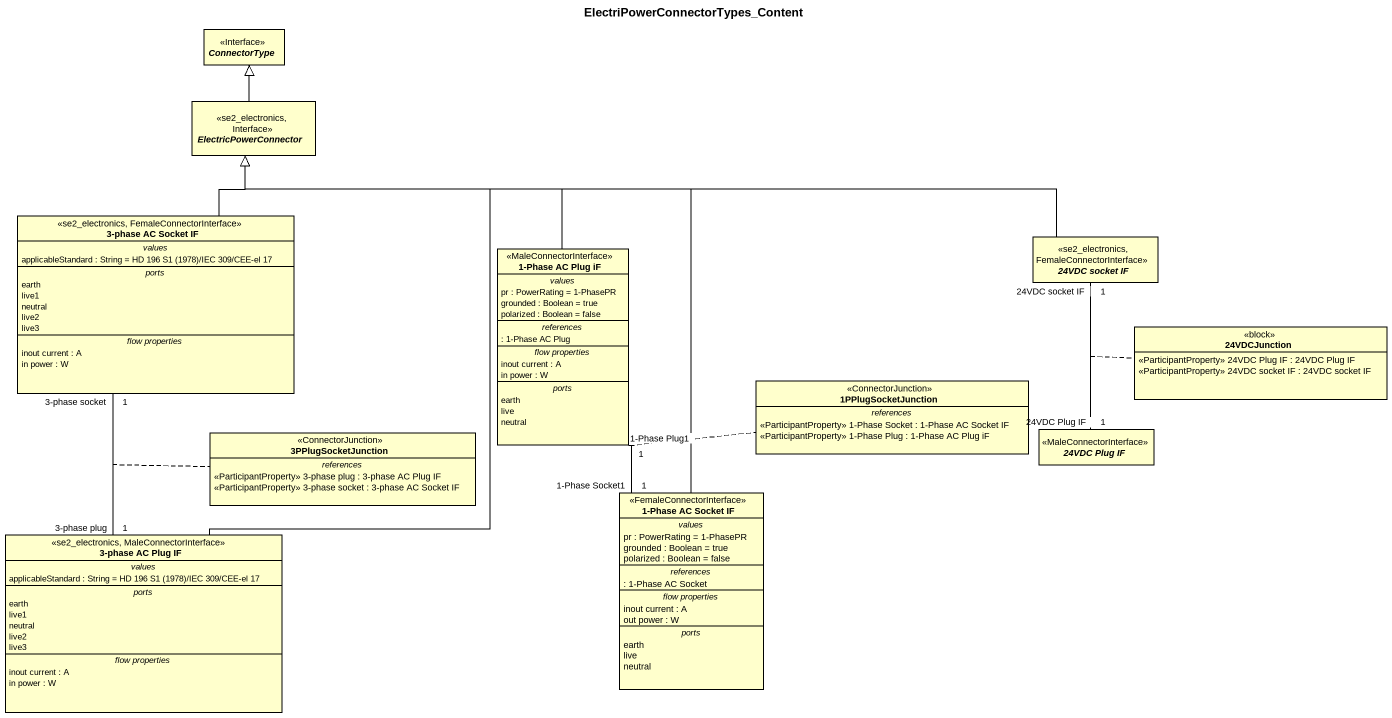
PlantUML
@startuml
title ElectriPowerConnectorTypes_Content
hide circle
hide empty members
abstract class ConnectorType <<Interface>>
abstract class ElectricPowerConnector <<se2_electronics, Interface>>
class "3-phase AC Socket IF" as c3_phase_AC_Socket_IF <<se2_electronics, FemaleConnectorInterface>> {
  -- values --
  {field} applicableStandard : String = HD 196 S1 (1978)/IEC 309/CEE-el 17
  -- ports --
  earth
  live1
  neutral
  live2
  live3
  -- flow properties --
  inout current : A
  in power : W
}
abstract class "24VDC socket IF" as c24VDC_socket_IF <<se2_electronics, FemaleConnectorInterface>>
class "1-Phase AC Plug iF" as c1_Phase_AC_Plug_iF <<MaleConnectorInterface>> {
  -- values --
  pr : PowerRating = 1-PhasePR
  grounded : Boolean = true
  polarized : Boolean = false
  -- references --
  : 1-Phase AC Plug
  -- flow properties --
  inout current : A
  in power : W
  -- ports --
  earth
  live
  neutral
}
class "24VDCJunction" as c24VDCJunction <<block>> {
  <<ParticipantProperty>> 24VDC Plug IF : 24VDC Plug IF
  <<ParticipantProperty>> 24VDC socket IF : 24VDC socket IF
}
class "1PPlugSocketJunction" as c1PPlugSocketJunction <<ConnectorJunction>> {
  -- references --
  <<ParticipantProperty>> 1-Phase Socket : 1-Phase AC Socket IF
  <<ParticipantProperty>> 1-Phase Plug : 1-Phase AC Plug iF
}
class "3PPlugSocketJunction" as c3PPlugSocketJunction <<ConnectorJunction>> {
  -- references --
  <<ParticipantProperty>> 3-phase plug : 3-phase AC Plug IF
  <<ParticipantProperty>> 3-phase socket : 3-phase AC Socket IF
}
abstract class "24VDC Plug IF" as c24VDC_Plug_IF <<MaleConnectorInterface>>
class "1-Phase AC Socket IF" as c1_Phase_AC_Socket_IF <<FemaleConnectorInterface>> {
  -- values --
  pr : PowerRating = 1-PhasePR
  grounded : Boolean = true
  polarized : Boolean = false
  -- references --
  : 1-Phase AC Socket
  -- flow properties --
  inout current : A
  out power : W
  -- ports --
  earth
  live
  neutral
}
class "3-phase AC Plug IF" as c3_phase_AC_Plug_IF <<se2_electronics, MaleConnectorInterface>> {
  -- values --
  {field} applicableStandard : String = HD 196 S1 (1978)/IEC 309/CEE-el 17
  -- ports --
  earth
  live1
  neutral
  live2
  live3
  -- flow properties --
  inout current : A
  in power : W
}
ElectricPowerConnector -up-|> ConnectorType
c3_phase_AC_Socket_IF -up-|> ElectricPowerConnector
c3_phase_AC_Socket_IF "1\n3-phase socket" -- "1\n3-phase plug" c3_phase_AC_Plug_IF
(c3_phase_AC_Socket_IF, c3_phase_AC_Plug_IF) .. c3PPlugSocketJunction
c24VDC_socket_IF -left-|> ElectricPowerConnector
c24VDC_socket_IF "1\n24VDC socket IF" -- "1\n24VDC Plug IF" c24VDC_Plug_IF
(c24VDC_socket_IF, c24VDC_Plug_IF) .. c24VDCJunction
c1_Phase_AC_Plug_iF -up-|> ElectricPowerConnector
c1_Phase_AC_Plug_iF "1-Phase Plug1\n1" -- "1-Phase Socket1\n1" c1_Phase_AC_Socket_IF
(c1_Phase_AC_Plug_iF, c1_Phase_AC_Socket_IF) .. c1PPlugSocketJunction
c1_Phase_AC_Socket_IF -up-|> ElectricPowerConnector
c3_phase_AC_Plug_IF -up-|> ElectricPowerConnector
@enduml
